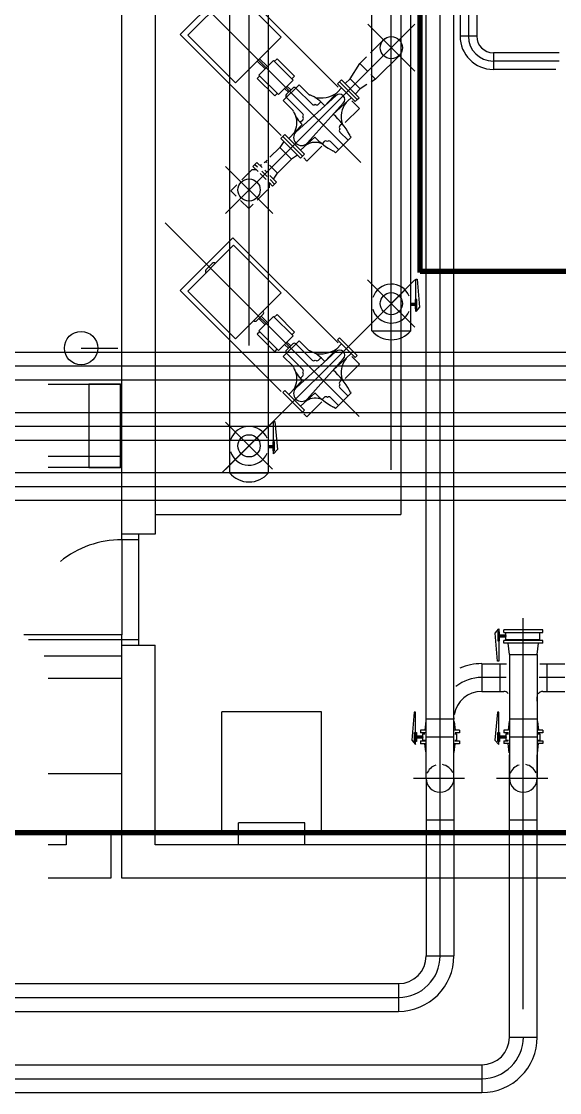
# Model space of a CAD drawing. Extents: x 0 to 3462, y 0 to 2308.
# Drawn here: x 2067.6 to 2261.5, y 213.8 to 599.9 of the extents above; entities that cross this region are included whole.
import ezdxf

# ---------------------------------------------------------------- set-up
doc = ezdxf.new("R2010")
doc.units = 0
doc.header["$LTSCALE"] = 15
doc.linetypes.add('CENTER2', pattern=[0])
doc.linetypes.add('HIDDEN', pattern=[0])
for name, color, linetype in [('AWALL', 8, 'CONTINUOUS'), ('CHWS', 3, 'CONTINUOUS'), ('CL', 9, 'CENTER2'), ('CWS', 5, 'CONTINUOUS'), ('CWUG', 8, 'HIDDEN'), ('FUTURE', 9, 'HIDDEN'), ('HRP', 6, 'CONTINUOUS'), ('MEQUIP', 4, 'CONTINUOUS'), ('PIPEDIM', 10, 'CONTINUOUS'), ('SLAB1', 8, 'CONTINUOUS')]:
    doc.layers.add(name, color=color, linetype=linetype)

msp = doc.modelspace()

# ---------------------------------------------------------------- linework, layer by layer
at = {"layer": 'AWALL', "color": 0}
for p, q in [((2103.74, 415.06), (2103.74, 947.06)), ((2115.74, 611.06), (2115.74, 415.06)), ((2089.07, 482.12), (2102.26, 482.12)), ((2077.24, 469.06), (2103.74, 469.06)), ((2103.74, 443.06), (2077.24, 443.06)), ((2103.74, 439.06), (2077.24, 439.06)), ((2115.74, 415.06), (2103.74, 415.06)), ((2103.74, 413.06), (2103.74, 415.06)), ((2109.74, 415.06), (2109.74, 413.06)), ((2103.74, 413.06), (2103.74, 378.8)), ((2109.74, 413.06), (2103.74, 413.06)), ((2109.74, 413.06), (2109.74, 377.06)), ((2103.74, 378.8), (2068.46, 378.8)), ((2103.74, 377.06), (2103.74, 378.8)), ((2070.11, 377.05), (2103.74, 377.05)), ((2103.74, 377.06), (2109.74, 377.06)), ((2103.74, 375.06), (2103.74, 377.06)), ((2103.74, 291.06), (2103.74, 375.06)), ((2103.74, 375.06), (2115.74, 375.06)), ((2109.74, 377.06), (2109.74, 375.06)), ((2115.74, 303.06), (2115.74, 375.06)), ((2103.74, 371.06), (2075.77, 371.06)), ((2103.74, 363.06), (2077.24, 363.06)), ((2139.74, 307.06), (2139.74, 351.06)), ((2175.74, 351.06), (2139.74, 351.06)), ((2175.74, 307.06), (2175.74, 351.06)), ((2103.74, 328.63), (2077.24, 328.63)), ((2145.74, 303.06), (2145.74, 311.06)), ((2169.74, 311.06), (2145.74, 311.06)), ((2169.74, 303.06), (2169.74, 311.06)), ((2083.74, 307.06), (2083.74, 303.06)), ((2099.74, 307.06), (2083.74, 307.06)), ((2099.74, 307.06), (2099.74, 291.06)), ((2175.74, 307.06), (2139.74, 307.06)), ((2083.74, 303.06), (2077.24, 303.06)), ((2543.74, 303.06), (2115.74, 303.06)), ((2099.74, 291.06), (2077.24, 291.06)), ((2543.74, 291.06), (2103.74, 291.06))]:
    msp.add_line(p, q, dxfattribs=at)
msp.add_lwpolyline([(2103.23, 439.06), (2103.23, 469.06), (2091.85, 469.06), (2091.85, 439.06)], close=True, dxfattribs=at)
msp.add_circle((2089.07, 482.12), 6, dxfattribs=at)
msp.add_arc((2103.74, 377.93), 35.13, 90, 129.0939, dxfattribs=at)
at = {"layer": 'CHWS', "color": 0}
for p, q in [((2142.61, 437.12), (2142.61, 689.85)), ((2156.61, 437.12), (2156.61, 689.85)), ((2193.86, 488.37), (2193.86, 689.85)), ((2207.86, 488.37), (2207.86, 689.85)), ((2189.51, 584.7), (2191.94, 587.12)), ((2186.05, 579.11), (2189.51, 584.7)), ((2189.51, 584.7), (2192.34, 581.87)), ((2184.18, 577.44), (2186.05, 579.11)), ((2186.05, 579.11), (2189.6, 575.56)), ((2182.15, 578.05), (2182.86, 578.76)), ((2182.86, 578.76), (2189.24, 572.37)), ((2187.91, 573.7), (2189.6, 575.56)), ((2192.03, 577.07), (2189.6, 575.56)), ((2195.19, 579.02), (2193.55, 578.01)), ((2188.54, 571.66), (2189.24, 572.37)), ((2162.14, 556.56), (2160.69, 554.46)), ((2161.05, 557.65), (2161.76, 558.36)), ((2161.05, 557.65), (2168.14, 550.56)), ((2157.14, 550.91), (2160.69, 554.46)), ((2160.69, 554.46), (2164.95, 550.2)), ((2159.88, 545.13), (2164.95, 550.2)), ((2167.05, 551.65), (2164.95, 550.2)), ((2168.14, 550.56), (2168.85, 551.27)), ((2156.97, 548.04), (2159.88, 545.13)), ((2158.43, 543.03), (2159.88, 545.13)), ((2156.86, 541.77), (2158.1, 540.52)), ((2156.92, 539.88), (2156.92, 541.7)), ((2157.13, 544.34), (2159.52, 541.94)), ((2157.18, 542.86), (2158.81, 541.23)), ((2159.52, 541.94), (2158.1, 540.52)), ((2209.69, 495.25), (2209.69, 506.94)), ((2209.69, 506.94), (2210.16, 506.94)), ((2210.16, 506.94), (2211.07, 496.85)), ((2207.87, 498.29), (2209.4, 498.29)), ((2209.4, 499.59), (2209.4, 496.32)), ((2210.04, 499.59), (2209.4, 499.59)), ((2210.04, 496.32), (2210.04, 499.59)), ((2207.84, 497.53), (2209.4, 497.53)), ((2207.86, 497.9), (2209.24, 497.9)), ((2209.4, 496.32), (2210.04, 496.32)), ((2211.07, 496.85), (2209.69, 495.25)), ((2193.86, 488.37), (2207.86, 488.37)), ((2158.43, 455.69), (2158.91, 455.69)), ((2158.43, 444), (2158.43, 455.69)), ((2158.91, 455.69), (2159.81, 445.59)), ((2158.79, 448.34), (2158.15, 448.34)), ((2158.15, 448.34), (2158.15, 445.07)), ((2158.79, 445.07), (2158.79, 448.34)), ((2156.59, 446.28), (2158.15, 446.28)), ((2156.61, 446.65), (2157.99, 446.65)), ((2156.62, 447.04), (2158.15, 447.04)), ((2158.15, 445.07), (2158.79, 445.07)), ((2159.81, 445.59), (2158.43, 444)), ((2142.61, 437.12), (2156.61, 437.12))]:
    msp.add_line(p, q, dxfattribs=at)
at = {"layer": 'CHWS', "color": 0, "linetype": 'HIDDEN'}
for p, q in [((2193.36, 588.55), (2198.57, 593.76)), ((2195.19, 579.02), (2204.24, 588.08)), ((2193.49, 580.72), (2195.19, 579.02)), ((2152.43, 549.03), (2151.01, 547.62)), ((2151.72, 548.32), (2152.63, 547.41)), ((2152.43, 549.03), (2154.27, 547.19)), ((2153.52, 547.94), (2154.04, 548.3)), ((2154.99, 548.96), (2155.62, 549.39)), ((2155.62, 549.39), (2156.13, 549.9)), ((2155.62, 549.39), (2156.04, 548.97)), ((2147.04, 542.81), (2150.66, 546.44)), ((2150.66, 546.44), (2152.19, 546.44)), ((2151.01, 547.62), (2152.85, 545.78)), ((2153.58, 545.05), (2155.71, 542.92)), ((2154.2, 545.84), (2156.13, 543.91)), ((2155.27, 546.19), (2155.97, 545.49)), ((2143.05, 538.82), (2145.22, 541)), ((2143.05, 538.82), (2144.95, 536.92)), ((2152.52, 535.48), (2156.23, 539.18)), ((2146.52, 535.35), (2149.46, 532.41)), ((2149.46, 532.41), (2151.03, 533.99))]:
    msp.add_line(p, q, dxfattribs=at)
for centre in [(2200.86, 590.37), (2149.61, 539.12), (2200.86, 498.15), (2149.61, 446.9)]:
    msp.add_circle(centre, 4.01, dxfattribs=at)
at = {"layer": 'CHWS', "color": 0}
for centre in [(2200.86, 494.28), (2149.61, 443.02)]:
    msp.add_arc(centre, 9.16, 220.1587, 319.8413, dxfattribs=at)
at = {"layer": 'CL', "color": 0}
for p, q in [((2149.61, 483.05), (2149.61, 983.37)), ((2200.86, 438.19), (2200.86, 888.87)), ((2228.63, 624.14), (2228.63, 594.57)), ((2218.43, 263.07), (2218.43, 617.37)), ((2129.64, 609.28), (2189.88, 549.04)), ((2141.11, 530.62), (2209.36, 598.87)), ((2192.36, 598.87), (2209.36, 581.87)), ((2261.32, 585.56), (2237.63, 585.56)), ((2141.11, 547.62), (2158.11, 530.62)), ((2119.4, 527.3), (2189.24, 457.46)), ((2192.32, 506.7), (2209.32, 489.7)), ((2192.36, 489.65), (2209.36, 506.66)), ((2139.94, 437.23), (2205.57, 502.86)), ((2041.16, 475.68), (2446.85, 475.68)), ((2041.16, 453.96), (2383.91, 453.96)), ((2141.06, 455.45), (2158.07, 438.45)), ((2141.11, 438.4), (2158.11, 455.4)), ((2041.16, 432.25), (2324.04, 432.25)), ((2248.43, 243.87), (2248.43, 384.75)), ((2242.26, 363.38), (2233.43, 363.38)), ((2263.44, 363.38), (2254.19, 363.38)), ((2208.8, 327.05), (2227.2, 327.05)), ((2238.81, 327.06), (2257.21, 327.06)), ((2041.16, 248.06), (2203.43, 248.06)), ((2041.16, 218.78), (2233.44, 218.78))]:
    msp.add_line(p, q, dxfattribs=at)
for centre, radius, start, end in [((2237.63, 594.57), 9, 180, 270), ((2233.43, 348.39), 15, 89.9979, 128.3628), ((2203.43, 263.07), 15, 270, 0), ((2233.44, 233.79), 15, 270, 0)]:
    msp.add_arc(centre, radius, start, end, dxfattribs=at)
at = {"layer": 'CWS', "color": 0}
for p, q in [((2213.43, 327.35), (2213.43, 617.37)), ((2223.43, 327.05), (2223.43, 617.37)), ((2238.23, 379.32), (2239.61, 380.92)), ((2239.13, 369.22), (2238.23, 379.32)), ((2239.25, 379.85), (2239.25, 376.58)), ((2239.89, 379.85), (2239.25, 379.85)), ((2239.61, 380.92), (2239.61, 369.22)), ((2239.89, 376.58), (2239.89, 379.85)), ((2242.08, 378.64), (2239.89, 378.64)), ((2255.43, 380.57), (2241.43, 380.57)), ((2241.43, 379.57), (2241.43, 380.57)), ((2241.43, 379.57), (2255.43, 379.57)), ((2254.36, 379.45), (2242.08, 379.45)), ((2242.08, 378.64), (2242.08, 379.45)), ((2242.25, 378.27), (2242.08, 378.64)), ((2254.36, 377.07), (2254.36, 379.45)), ((2255.43, 379.57), (2255.43, 380.57)), ((2239.25, 376.58), (2239.89, 376.58)), ((2242.24, 378.26), (2239.89, 378.26)), ((2242.08, 377.88), (2239.89, 377.88)), ((2255.43, 376.73), (2241.43, 376.73)), ((2241.43, 375.73), (2241.43, 376.73)), ((2255.43, 375.73), (2241.43, 375.73)), ((2242.08, 377.88), (2242.25, 378.27)), ((2242.08, 377.07), (2242.08, 377.88)), ((2242.08, 377.07), (2254.36, 377.07)), ((2243.43, 371.73), (2242.97, 375.73)), ((2253.43, 371.73), (2253.89, 375.73)), ((2255.43, 375.73), (2255.43, 376.73)), ((2243.43, 371.73), (2243.41, 327.06)), ((2243.43, 371.73), (2253.43, 371.73)), ((2253.43, 371.73), (2253.41, 327.06)), ((2233.43, 368.39), (2233.43, 358.38)), ((2233.43, 368.37), (2242.42, 368.37)), ((2233.43, 367.31), (2233.43, 358.38)), ((2239.61, 369.22), (2239.13, 369.22)), ((2239.92, 368.37), (2239.92, 358.38)), ((2254.35, 368.37), (2263.44, 368.37)), ((2256.92, 368.37), (2256.92, 358.38)), ((2233.43, 358.38), (2241.43, 358.38)), ((2253.41, 354.88), (2253.41, 356.38)), ((2255.41, 358.38), (2263.44, 358.38)), ((2209.12, 350.89), (2208.21, 340.8)), ((2209.59, 350.89), (2209.12, 350.89)), ((2209.59, 339.2), (2209.59, 350.89)), ((2213.35, 347.77), (2212.96, 344.39)), ((2223.43, 348.39), (2213.43, 348.39)), ((2223.52, 347.54), (2223.88, 344.39)), ((2239.13, 350.89), (2238.22, 340.8)), ((2239.6, 350.89), (2239.13, 350.89)), ((2239.6, 339.2), (2239.6, 350.89)), ((2243.34, 347.64), (2242.97, 344.39)), ((2253.41, 348.39), (2243.43, 348.39)), ((2253.52, 347.58), (2253.89, 344.39)), ((2211.42, 344.39), (2211.42, 343.39)), ((2213.2, 344.39), (2211.42, 344.39)), ((2225.42, 344.39), (2223.63, 344.39)), ((2225.42, 344.39), (2225.42, 343.39)), ((2241.43, 344.39), (2241.43, 343.39)), ((2243.15, 344.39), (2241.43, 344.39)), ((2255.43, 344.39), (2253.64, 344.39)), ((2255.43, 344.39), (2255.43, 343.39)), ((2208.21, 340.8), (2209.59, 339.2)), ((2209.24, 343.54), (2209.88, 343.54)), ((2209.24, 340.27), (2209.24, 343.54)), ((2209.88, 340.27), (2209.24, 340.27)), ((2209.88, 343.54), (2209.88, 340.27)), ((2212.07, 342.24), (2209.88, 342.24)), ((2212.23, 341.86), (2209.88, 341.86)), ((2212.07, 341.48), (2209.88, 341.48)), ((2213.1, 343.39), (2211.42, 343.39)), ((2211.42, 340.54), (2213.1, 340.54)), ((2211.42, 340.54), (2211.42, 339.54)), ((2212.07, 343.05), (2213, 343.05)), ((2212.07, 343.05), (2212.07, 342.24)), ((2212.07, 342.24), (2212.23, 341.85)), ((2212.23, 341.85), (2212.07, 341.48)), ((2212.07, 341.48), (2212.07, 340.66)), ((2213.1, 340.66), (2212.07, 340.66)), ((2213.43, 342.05), (2223.43, 342.05)), ((2223.78, 343.05), (2224.35, 343.05)), ((2224.35, 340.66), (2223.78, 340.66)), ((2223.78, 340.54), (2225.42, 340.54)), ((2225.42, 343.39), (2223.82, 343.39)), ((2224.35, 343.05), (2224.35, 340.66)), ((2225.42, 340.54), (2225.42, 339.54)), ((2238.22, 340.8), (2239.6, 339.2)), ((2239.24, 340.27), (2239.24, 343.54)), ((2239.24, 343.54), (2239.89, 343.54)), ((2239.89, 340.27), (2239.24, 340.27)), ((2239.89, 343.54), (2239.89, 340.27)), ((2242.08, 342.24), (2239.89, 342.24)), ((2242.24, 341.86), (2239.89, 341.86)), ((2242.08, 341.48), (2239.89, 341.48)), ((2243.11, 343.39), (2241.43, 343.39)), ((2241.43, 340.55), (2241.43, 339.55)), ((2241.43, 340.55), (2243.02, 340.55)), ((2242.08, 343.05), (2242.08, 342.24)), ((2242.08, 343.05), (2243.11, 343.05)), ((2242.08, 342.24), (2242.24, 341.85)), ((2242.24, 341.85), (2242.08, 341.48)), ((2242.08, 341.48), (2242.08, 340.67)), ((2243.11, 340.67), (2242.08, 340.67)), ((2243.43, 342.05), (2253.43, 342.05)), ((2255.43, 343.39), (2253.68, 343.39)), ((2253.68, 343.05), (2254.36, 343.05)), ((2253.68, 340.55), (2255.43, 340.55)), ((2254.36, 340.67), (2253.72, 340.67)), ((2254.36, 343.05), (2254.36, 340.67)), ((2255.43, 340.55), (2255.43, 339.55)), ((2213.15, 339.54), (2211.42, 339.54)), ((2213.3, 336.6), (2212.96, 339.54)), ((2223.52, 336.41), (2223.88, 339.54)), ((2225.42, 339.54), (2223.68, 339.54)), ((2243.19, 339.55), (2241.43, 339.55)), ((2243.34, 336.3), (2242.97, 339.55)), ((2253.5, 336.17), (2253.89, 339.55)), ((2255.43, 339.55), (2253.64, 339.55)), ((2243.43, 327.06), (2243.43, 335.55)), ((2253.41, 327.61), (2253.41, 335.55))]:
    msp.add_line(p, q, dxfattribs=at)
at = {"layer": 'CWS', "color": 0, "linetype": 'HIDDEN'}
for centre, start, end in [((2200.86, 498.15), 22.6835, 161.6232), ((2200.86, 498.15), 196.7639, 337.4934), ((2149.61, 446.9), 22.6835, 161.6232), ((2149.61, 446.9), 196.7639, 337.4934)]:
    msp.add_arc(centre, 7.01, start, end, dxfattribs=at)
at = {"layer": 'CWS', "color": 0}
for centre, radius, start, end in [((2233.43, 348.39), 20, 89.9979, 113.0099), ((2233.41, 348.4), 9.99, 89.9136, 170.8605), ((2241.43, 356.38), 2, 40.4402, 89.9979), ((2255.41, 356.38), 2, 89.9979, 143.7988), ((2233.41, 348.4), 9.99, 177.5822, 180.034), ((2218.43, 327.05), 5.01, 107.9026, 160.2189), ((2218.43, 327.05), 5.01, 23.5326, 79.8648), ((2248.43, 327.06), 5.01, 107.9026, 160.2189), ((2248.43, 327.06), 5.01, 23.5326, 79.8648), ((2218.43, 327.05), 5.01, 180.0086, 0.0086), ((2248.43, 327.06), 5.01, 180.0086, 0.0086)]:
    msp.add_arc(centre, radius, start, end, dxfattribs=at)
at = {"layer": 'CWUG', "color": 0}
for p, q in [((2041.16, 480.68), (2446.85, 480.68)), ((2041.16, 470.68), (2446.85, 470.68)), ((2041.16, 458.96), (2383.91, 458.96)), ((2041.16, 448.96), (2383.91, 448.96)), ((2041.16, 437.25), (2324.04, 437.25)), ((2041.16, 427.25), (2324.04, 427.25)), ((2243.44, 233.79), (2243.42, 327.06)), ((2253.44, 233.79), (2253.43, 327.06)), ((2243.43, 312.05), (2253.43, 312.05)), ((2041.16, 253.06), (2203.43, 253.06)), ((2203.43, 253.07), (2203.43, 243.07)), ((2041.16, 243.07), (2203.43, 243.07)), ((2243.44, 233.79), (2253.44, 233.79)), ((2041.16, 223.78), (2233.44, 223.78)), ((2233.44, 223.79), (2233.44, 213.79)), ((2041.16, 213.79), (2233.44, 213.79))]:
    msp.add_line(p, q, dxfattribs=at)
at = {"layer": 'CWUG', "color": 0, "linetype": 'HIDDEN'}
for p, q in [((2213.42, 327.05), (2213.43, 263.07)), ((2223.43, 327.05), (2223.43, 263.07)), ((2213.42, 312.05), (2223.43, 312.05)), ((2213.43, 263.07), (2223.43, 263.07))]:
    msp.add_line(p, q, dxfattribs=at)
at = {"layer": 'CWUG', "color": 0}
for centre, radius in [((2203.43, 263.07), 20), ((2203.43, 263.07), 10), ((2233.44, 233.79), 20), ((2233.44, 233.79), 10)]:
    msp.add_arc(centre, radius, 270, 0, dxfattribs=at)
at = {"layer": 'FUTURE', "color": 0}
for p, q in [((2124.79, 502.93), (2143.77, 521.91)), ((2143.77, 521.91), (2181.68, 483.99)), ((2127.53, 502.66), (2144.04, 519.17)), ((2144.04, 519.17), (2161.21, 502)), ((2136.35, 512.61), (2134.08, 510.34)), ((2124.79, 502.93), (2161.2, 466.52)), ((2144.7, 485.49), (2127.53, 502.66)), ((2161.21, 502), (2144.7, 485.49)), ((2152.39, 492.04), (2154.66, 494.31)), ((2159.67, 494.19), (2158.7, 493.22)), ((2165.96, 487.9), (2159.67, 494.19)), ((2155.36, 490.49), (2153.1, 492.75)), ((2156.21, 491.34), (2153.95, 493.6)), ((2153.48, 488), (2152.56, 487.09)), ((2152.56, 487.09), (2158.85, 480.8)), ((2164.99, 486.93), (2165.96, 487.9)), ((2161.92, 479.1), (2167.6, 484.77)), ((2163.77, 482.08), (2162.41, 483.44)), ((2165.33, 483.64), (2163.06, 481.37)), ((2164.62, 482.93), (2163.26, 484.29)), ((2166.46, 483.64), (2172.34, 477.76)), ((2167.6, 484.77), (2171.01, 481.37)), ((2182.86, 483.7), (2176.88, 477.23)), ((2181.44, 485.12), (2182.15, 485.83)), ((2181.44, 485.12), (2187.83, 478.74)), ((2182.15, 485.83), (2188.54, 479.44)), ((2158.85, 480.8), (2159.77, 481.71)), ((2161.92, 479.1), (2165.33, 475.69)), ((2163.06, 480.23), (2168.94, 474.36)), ((2166.52, 467.8), (2180.92, 480.86)), ((2186.41, 480.15), (2179.96, 474.15)), ((2186.61, 479.06), (2189.38, 476.3)), ((2187.83, 478.74), (2188.54, 479.44)), ((2170.59, 463.73), (2183.56, 478.21)), ((2175.5, 478.65), (2174.61, 477.76)), ((2184.23, 471.15), (2189.38, 476.3)), ((2168.94, 472.09), (2168.04, 471.2)), ((2168.74, 470.47), (2163.88, 465.43)), ((2183.25, 470.9), (2182.36, 470.01)), ((2185.27, 464.83), (2182.36, 467.74)), ((2161.76, 466.14), (2162.47, 466.85)), ((2161.76, 466.14), (2168.85, 459.05)), ((2162.47, 466.85), (2169.56, 459.76)), ((2173.28, 465.93), (2168.14, 461.18)), ((2176.69, 464.34), (2175.91, 463.56)), ((2181.87, 461.43), (2178.96, 464.34)), ((2180.73, 460.29), (2186.41, 465.97)), ((2186.41, 465.97), (2185.97, 466.41)), ((2168.85, 459.05), (2169.56, 459.76)), ((2170.4, 457.32), (2175.82, 462.73)), ((2180.73, 460.29), (2180.29, 460.73)), ((2169.28, 458.44), (2170.4, 457.32))]:
    msp.add_line(p, q, dxfattribs=at)
msp.add_lwpolyline([(2158.39, 493.53), (2165.44, 486.48), (2160.22, 481.25), (2153.17, 488.31)], close=True, dxfattribs=at)
for centre, radius, start, end in [((2134.65, 509.78), 0.803, 135, 225), ((2136.92, 512.05), 0.803, 45, 135), ((2154.09, 494.88), 0.803, 315, 45), ((2151.82, 492.61), 0.803, 225, 315), ((2165.9, 483.07), 0.803, 45, 135), ((2163.63, 480.8), 0.803, 135, 225), ((2171.57, 481.93), 0.803, 225, 262.8374), ((2166.53, 468.61), 13.47, 39.7815, 68.4607), ((2175.36, 490.32), 10.27, 258.3262, 304.2035), ((2182.24, 479.53), 1.87, 315, 135), ((2164.76, 475.12), 0.803, 7.1626, 45), ((2178.09, 480.17), 13.47, 201.5393, 226.0624), ((2172.91, 478.33), 0.803, 225, 315), ((2174.04, 478.33), 0.803, 225, 315), ((2191.79, 473.15), 8.97, 143.9924, 195.2289), ((2159.24, 471.13), 7.56, 331.1337, 17.3698), ((2168.37, 473.79), 0.803, 315, 45), ((2168.37, 472.66), 0.803, 315, 45), ((2162.39, 454.28), 26.53, 28.3375, 48.5088), ((2168.55, 465.77), 2.88, 135, 315), ((2182.93, 469.44), 0.803, 135, 225), ((2182.93, 468.31), 0.803, 135, 225), ((2173.47, 457.92), 6.14, 66.595, 120.8897), ((2193.01, 485.11), 27.51, 224.1801, 241.3583), ((2177.26, 463.77), 0.803, 45, 135), ((2178.39, 463.77), 0.803, 45, 135), ((2186.54, 466.97), 0.803, 187.1626, 225), ((2179.73, 460.16), 0.803, 45, 82.8374)]:
    msp.add_arc(centre, radius, start, end, dxfattribs=at)
at = {"layer": 'HRP', "color": 0}
for p, q in [((2225.63, 621.89), (2225.63, 594.57)), ((2231.63, 625.27), (2231.63, 594.57)), ((2231.63, 594.57), (2225.63, 594.57)), ((2237.63, 588.57), (2237.63, 582.57)), ((2261.32, 588.57), (2237.63, 588.57)), ((2260.17, 582.57), (2237.63, 582.57))]:
    msp.add_line(p, q, dxfattribs=at)
for radius in [12, 6]:
    msp.add_arc((2237.63, 594.57), radius, 180, 270, dxfattribs=at)
at = {"layer": 'MEQUIP', "color": 0}
for p, q in [((2124.79, 595.15), (2143.77, 614.12)), ((2143.77, 614.12), (2181.68, 576.21)), ((2127.53, 594.87), (2144.04, 611.39)), ((2144.04, 611.39), (2161.21, 594.22)), ((2161.2, 558.74), (2124.79, 595.15)), ((2144.7, 577.71), (2127.53, 594.87)), ((2161.21, 594.22), (2144.7, 577.71)), ((2155.36, 582.71), (2152.53, 585.54)), ((2153.17, 580.52), (2158.39, 585.75)), ((2156.21, 583.56), (2153.38, 586.39)), ((2158.39, 585.75), (2165.44, 578.69)), ((2159.67, 586.41), (2158.7, 585.44)), ((2165.96, 580.12), (2159.67, 586.41)), ((2153.48, 580.22), (2152.56, 579.31)), ((2152.56, 579.31), (2158.85, 573.02)), ((2160.22, 573.47), (2153.17, 580.52)), ((2164.99, 579.15), (2165.96, 580.12)), ((2165.44, 578.69), (2160.22, 573.47)), ((2161.92, 571.32), (2167.6, 576.99)), ((2163.77, 574.3), (2162.41, 575.66)), ((2165.33, 575.86), (2163.06, 573.59)), ((2164.62, 575.15), (2163.26, 576.51)), ((2166.46, 575.86), (2172.34, 569.98)), ((2167.6, 576.99), (2171.01, 573.59)), ((2182.86, 575.92), (2176.88, 569.45)), ((2181.44, 577.34), (2182.15, 578.05)), ((2181.44, 577.34), (2187.83, 570.95)), ((2182.15, 578.05), (2188.54, 571.66)), ((2158.85, 573.02), (2159.77, 573.93)), ((2163.06, 572.45), (2168.94, 566.58)), ((2166.52, 560.02), (2180.92, 573.07)), ((2186.41, 572.37), (2179.96, 566.37)), ((2187.83, 570.95), (2188.54, 571.66)), ((2161.92, 571.32), (2165.33, 567.91)), ((2170.59, 555.95), (2183.56, 570.43)), ((2175.5, 570.87), (2174.61, 569.98)), ((2184.23, 563.37), (2189.38, 568.52)), ((2186.61, 571.28), (2189.38, 568.52)), ((2168.94, 564.31), (2168.04, 563.41)), ((2168.74, 562.69), (2163.88, 557.65)), ((2183.25, 563.12), (2182.36, 562.23)), ((2185.27, 557.05), (2182.36, 559.96)), ((2161.76, 558.36), (2162.47, 559.07)), ((2161.76, 558.36), (2168.85, 551.27)), ((2162.47, 559.07), (2169.56, 551.98)), ((2173.28, 558.15), (2168.14, 553.4)), ((2176.69, 556.55), (2175.91, 555.77)), ((2181.87, 553.65), (2178.96, 556.55)), ((2180.73, 552.51), (2186.41, 558.19)), ((2186.41, 558.19), (2185.97, 558.62)), ((2170.4, 549.54), (2175.82, 554.95)), ((2180.73, 552.51), (2180.29, 552.95)), ((2168.85, 551.27), (2169.56, 551.98)), ((2169.28, 550.66), (2170.4, 549.54))]:
    msp.add_line(p, q, dxfattribs=at)
for centre, radius, start, end in [((2165.9, 575.29), 0.803, 45, 135), ((2163.63, 573.02), 0.803, 135, 225), ((2171.57, 574.15), 0.803, 225, 262.8374), ((2166.53, 560.83), 13.47, 39.7815, 68.4607), ((2175.36, 582.54), 10.27, 258.3262, 304.2035), ((2182.24, 571.75), 1.87, 315, 135), ((2164.76, 567.34), 0.803, 7.1626, 45), ((2172.91, 570.55), 0.803, 225, 315), ((2174.04, 570.55), 0.803, 225, 315), ((2191.79, 565.36), 8.97, 143.9924, 195.2289), ((2178.09, 572.39), 13.47, 201.5393, 226.0624), ((2159.24, 563.35), 7.56, 331.1337, 17.3698), ((2168.37, 566.01), 0.803, 315, 45), ((2168.37, 564.87), 0.803, 315, 45), ((2162.39, 546.5), 26.53, 28.3375, 48.5088), ((2168.55, 557.99), 2.88, 135, 315), ((2182.93, 561.66), 0.803, 135, 225), ((2182.93, 560.53), 0.803, 135, 225), ((2173.47, 550.14), 6.14, 66.595, 120.8897), ((2193.01, 577.32), 27.51, 224.1801, 241.3583), ((2177.26, 555.99), 0.803, 45, 135), ((2178.39, 555.99), 0.803, 45, 135), ((2186.54, 559.19), 0.803, 187.1626, 225), ((2179.73, 552.38), 0.803, 45, 82.8374)]:
    msp.add_arc(centre, radius, start, end, dxfattribs=at)
at = {"layer": 'PIPEDIM', "color": 0, "const_width": 2}
for points in [[(2211.2, 509.33), (2211.2, 689.41)], [(2211.2, 509.79), (2444.5, 509.79)], [(2047.88, 307.48), (3168.64, 307.48)]]:
    msp.add_lwpolyline(points, dxfattribs=at)
at = {"layer": 'SLAB1', "color": 0}
for p in [(2204.24, 870.85), (2115.74, 422.16)]:
    msp.add_line(p, (2204.24, 422.16), dxfattribs=at)

doc.saveas('drawing.dxf')
